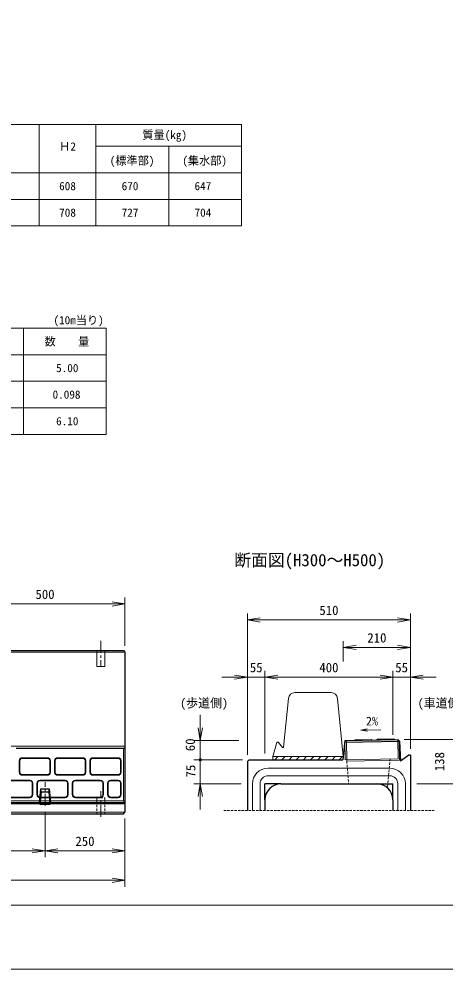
# Model space of a CAD drawing. Units: millimetres at full size, sheet at 1:20. Extents: x 0 to 8400, y 0 to 5940.
# Drawn here: x 2171 to 3504, y 0 to 2970 of the extents above; entities that cross this region are included whole.
import ezdxf
from ezdxf.enums import TextEntityAlignment as Align

# ---------------------------------------------------------------- set-up
doc = ezdxf.new("R2010")
doc.units = ezdxf.units.MM
doc.header["$LTSCALE"] = 20
doc.linetypes.add('USER1', pattern=[3, 1.875, -0.375, 0.375, -0.375])
doc.linetypes.add('USER2', pattern=[0.5625, 0.375, -0.1875])
for name, color, linetype, lineweight in [('0_2', 7, 'Continuous', 13), ('ACC(細線）', 4, 'USER2', 13), ('CEN(細線）', 5, 'USER1', 13), ('CON2(細線）', 6, 'Continuous', 13), ('CON（太線）', 1, 'Continuous', 25), ('Defpoints_5', 7, 'Continuous', 25), ('TEXT(細線）', 1, 'Continuous', 13), ('WORKLAYER', 2, 'Continuous', 25), ('寸法線', 7, 'Continuous', 9), ('構造物-寸法', 7, 'Continuous', 9)]:
    doc.layers.add(name, color=color, linetype=linetype, lineweight=lineweight)
doc.styles.add('ＭＳ ゴシック', font='')
doc.styles.get('ＭＳ ゴシック').set_extended_font_data('MS Gothic')

# ---------------------------------------------------------------- blocks, each defined once
blk = doc.blocks.new('open_arrow')
at = {"color": 0, "linetype": 'Continuous', "lineweight": -2}
blk.add_lwpolyline([(7.5, 1.25), (0, 0), (7.5, -1.25)], dxfattribs=at)
blk = doc.blocks.new('filled_dot')
at = {"color": 0, "linetype": 'Continuous', "lineweight": -2, "const_width": 1.25}
blk.add_lwpolyline([(-0.625, 0, 1), (0.625, 0, 1)], format="xyb", close=True, dxfattribs=at)

msp = doc.modelspace()

# ---------------------------------------------------------------- linework, layer by layer
at = {"layer": '0_2'}
for p, q in [((3033.5, 864.05), (3147.3, 864.05)), ((2998.4, 694.02), (3013.6, 846.04)), ((3167.2, 846.04), (3185.4, 664.05)), ((2977.92, 707.71), (2965.4, 664.05)), ((2994.83, 692.99), (2982.65, 708.63)), ((2965.4, 664.05), (2965.4, 654.05)), ((2965.4, 664.05), (3185.4, 664.05))]:
    msp.add_line(p, q, dxfattribs=at)
for centre, radius, start, end in [((3033.5, 844.05), 20, 90, 174.28941), ((3147.14, 844.05), 20, 5.71059, 90), ((2980.52, 706.97), 2.7, 37.91649, 164), ((2996.41, 694.22), 2, 217.91649, 354.28941)]:
    msp.add_arc(centre, radius, start, end, dxfattribs=at)
at = {"layer": 'ACC(細線）', "linetype": 'Continuous'}
for p, q in [((2414.78, 945.55), (2414.78, 995.55)), ((2439.78, 945.55), (2439.78, 995.55)), ((2439.78, 945.55), (2414.78, 945.55))]:
    msp.add_line(p, q, dxfattribs=at)
at = {"layer": 'ACC(細線）'}
for p, q in [((3331.55, 656.82), (3323.74, 566.31)), ((3196.16, 649.74), (3202.26, 579.05)), ((2414.78, 535.55), (2414.78, 485.55)), ((2414.78, 535.55), (2439.78, 535.55)), ((2439.78, 535.55), (2439.78, 485.55))]:
    msp.add_line(p, q, dxfattribs=at)
at = {"layer": 'CEN(細線）'}
for p, q in [((2427.28, 1025.55), (2427.28, 945.55)), ((2252.26, 510.03), (2252.26, 584.5)), ((2427.28, 475.55), (2427.28, 555.55))]:
    msp.add_line(p, q, dxfattribs=at)
at = {"layer": 'CON2(細線）'}
for p, q in [((502.28, 990.55), (2502.28, 990.55)), ((2497.27, 690.55), (2497.27, 525.31)), ((2949.89, 628.04), (3330.89, 628.04)), ((2949.89, 604.04), (3330.89, 604.04)), ((2900.89, 579.04), (2900.89, 495.32)), ((2924.89, 579.04), (2924.89, 495.32)), ((3355.89, 579.04), (3355.89, 495.32)), ((3379.89, 579.04), (3379.89, 495.32)), ((507.28, 525.31), (2497.27, 525.31)), ((2497.27, 525.31), (2502.28, 520.55)), ((502.28, 490.55), (2502.28, 490.55))]:
    msp.add_line(p, q, dxfattribs=at)
at = {"layer": 'CON2(細線）', "color": 2}
msp.add_line((2502.28, 696.55), (2126.62, 696.55), dxfattribs=at)
at = {"layer": 'CON2(細線）'}
for centre, radius, start, end in [((2949.89, 579.04), 49, 90, 180), ((3330.89, 579.04), 49, 0, 90), ((2949.89, 579.04), 25, 90, 180), ((3330.89, 579.04), 25, 0, 90)]:
    msp.add_arc(centre, radius, start, end, dxfattribs=at)
at = {"layer": 'CON（太線）'}
for p, q in [((507.28, 995.55), (2497.28, 995.55)), ((2497.28, 995.55), (2502.28, 990.55)), ((2502.28, 990.55), (2502.28, 490.55)), ((3190.4, 714.14), (3184.4, 654.05)), ((3190.4, 714.14), (3355.68, 717.29)), ((3222.39, 716.75), (3273.39, 717.72)), ((3292.39, 718.08), (3343.39, 719.06)), ((3355.68, 717.29), (3360.7, 712.29)), ((2162.28, 690.55), (2502.28, 690.55)), ((3360.7, 712.29), (3364.34, 649.8)), ((2890.39, 654.04), (2885.39, 649.04)), ((2890.39, 654.04), (3184.4, 654.05)), ((3390.39, 668.05), (3364.34, 649.8)), ((3395.39, 668.05), (3390.39, 668.05)), ((3395.39, 668.05), (3395.39, 495.32)), ((2885.39, 649.04), (2885.39, 495.32)), ((3364.13, 653.32), (3365.85, 650.86)), ((2990.39, 579.04), (3290.39, 579.04)), ((502.28, 520.55), (2502.28, 520.55)), ((2940.39, 529.04), (2940.39, 495.32)), ((3340.39, 529.04), (3340.39, 495.32)), ((507.28, 485.55), (2497.28, 485.55)), ((2497.28, 485.55), (2502.28, 490.55))]:
    msp.add_line(p, q, dxfattribs=at)
at = {"layer": 'CON（太線）', "color": 2}
msp.add_line((3189.89, 709.04), (3360.7, 712.29), dxfattribs=at)
at = {"layer": 'CON（太線）'}
for centre, start, end in [((2990.39, 529.04), 90, 180), ((3290.39, 529.04), 0, 90)]:
    msp.add_arc(centre, 50, start, end, dxfattribs=at)
at = {"layer": 'Defpoints_5'}
for p, q in [((2990.39, 579.04), (2940.39, 579.04)), ((2940.39, 529.04), (2940.39, 579.04)), ((3290.39, 579.04), (3340.39, 579.04)), ((3340.39, 529.04), (3340.39, 579.04))]:
    msp.add_line(p, q, dxfattribs=at)
at = {"layer": 'TEXT(細線）'}
for p, q in [((2867.25, 2640.37), (1121.39, 2640.37)), ((2234.11, 2323.18), (2234.11, 2640.37)), ((2411.25, 2323.18), (2411.25, 2640.37)), ((2867.25, 2323.18), (2867.25, 2640.37)), ((2867.25, 2572.27), (2411.25, 2572.27)), ((2639.25, 2323.18), (2639.25, 2572.27)), ((2867.25, 2489.24), (1121.39, 2489.24)), ((2867.25, 2406.21), (1121.39, 2406.21)), ((2867.25, 2323.18), (1121.39, 2323.18)), ((2443.92, 2003.36), (1121.39, 2003.36)), ((2185.22, 2003.36), (2185.22, 1671.24)), ((2443.92, 2003.36), (2443.92, 1671.24)), ((2443.92, 1920.33), (1121.39, 1920.33)), ((2443.92, 1837.3), (1121.39, 1837.3)), ((2443.92, 1754.27), (1121.39, 1754.27)), ((2443.92, 1671.24), (1121.39, 1671.24))]:
    msp.add_line(p, q, dxfattribs=at)
at = {"layer": 'WORKLAYER', "color": 3}
for p, q in [((2234.76, 519.1), (2239.61, 563.32)), ((2239.75, 554.06), (2236.19, 515.08)), ((2239.75, 554.06), (2239.61, 563.32)), ((2239.61, 563.32), (2264.92, 563.32)), ((2239.76, 554.06), (2264.76, 554.06)), ((2264.76, 554.06), (2264.92, 563.32)), ((2268.33, 515.08), (2264.76, 554.06)), ((2264.92, 563.32), (2269.76, 519.1)), ((2234.76, 519.1), (2269.76, 519.1)), ((2234.76, 519.1), (2236.13, 516.81)), ((2236.13, 516.81), (2236.19, 515.08)), ((2236.19, 515.08), (2268.33, 515.08)), ((2268.39, 516.81), (2268.33, 515.08)), ((2269.76, 519.1), (2268.39, 516.81))]:
    msp.add_line(p, q, dxfattribs=at)
at = {"layer": '寸法線'}
for p, q in [((3260.46, 750.65), (3240.53, 746.94)), ((3240.53, 746.94), (3302.44, 748.12)), ((3240.53, 746.94), (3260.59, 743.98))]:
    msp.add_line(p, q, dxfattribs=at)
at = {"layer": '構造物-寸法'}
for p, q in [((2502.28, 1010.55), (2502.28, 1161.45)), ((2002.28, 1141.45), (2502.28, 1141.45)), ((2885.39, 669.04), (2885.39, 1111.37)), ((3395.39, 737.29), (3395.39, 1111.37)), ((3395.39, 1091.37), (2885.39, 1091.37)), ((3185.4, 961.02), (3185.4, 1025.37)), ((3395.39, 819.55), (3395.39, 1025.37)), ((3395.39, 1005.37), (3185.4, 1005.37)), ((2885.39, 669.04), (2885.39, 932.42)), ((2940.39, 674.04), (2940.39, 932.42)), ((2940.39, 674.04), (2940.39, 932.42)), ((3340.39, 739), (3340.39, 932.42)), ((3340.39, 731.9), (3340.39, 932.42)), ((3395.39, 688.05), (3395.39, 932.42)), ((3020.39, 912.42), (2805.39, 912.42)), ((3340.39, 912.42), (2940.39, 912.42)), ((3260.39, 912.42), (3475.39, 912.42)), ((2737.98, 654.04), (2737.98, 794.14)), ((2858.96, 714.14), (2717.98, 714.14)), ((3375.68, 717.29), (3536.35, 717.29)), ((2181.53, 660.55), (2259.53, 660.55)), ((2181.53, 658.55), (2259.53, 658.55)), ((2292.03, 660.55), (2370.03, 660.55)), ((2292.03, 658.55), (2370.03, 658.55)), ((2402.53, 660.55), (2480.53, 660.55)), ((2402.53, 658.55), (2480.53, 658.55)), ((2870.39, 654.04), (2717.98, 654.04)), ((2870.39, 654.04), (2717.98, 654.04)), ((2737.98, 654.04), (2737.98, 499.04)), ((2970.7, 654.05), (2980.7, 664.05)), ((2993.15, 654.05), (2997.47, 658.37)), ((2997.47, 658.37), (3003.15, 664.05)), ((3015.6, 654.05), (3025.6, 664.05)), ((3038.05, 654.05), (3048.05, 664.05)), ((3060.5, 654.05), (3070.5, 664.05)), ((3082.95, 654.05), (3092.95, 664.05)), ((3105.4, 654.05), (3115.4, 664.05)), ((3127.85, 654.05), (3137.85, 664.05)), ((3150.3, 654.05), (3160.3, 664.05)), ((3172.75, 654.05), (3182.75, 664.05)), ((2171.53, 615.55), (2171.53, 650.55)), ((2173.53, 615.55), (2173.53, 650.55)), ((2267.53, 650.55), (2267.53, 615.55)), ((2269.53, 650.55), (2269.53, 615.55)), ((2282.03, 615.55), (2282.03, 650.55)), ((2284.03, 615.55), (2284.03, 650.55)), ((2378.03, 650.55), (2378.03, 615.55)), ((2380.03, 650.55), (2380.03, 615.55)), ((2392.53, 615.55), (2392.53, 650.55)), ((2394.53, 615.55), (2394.53, 650.55)), ((2488.53, 650.55), (2488.53, 615.55)), ((2490.53, 650.55), (2490.53, 615.55)), ((2259.53, 607.55), (2181.53, 607.55)), ((2259.53, 605.55), (2181.53, 605.55)), ((2370.03, 607.55), (2292.03, 607.55)), ((2370.03, 605.55), (2292.03, 605.55)), ((2480.53, 607.55), (2402.53, 607.55)), ((2480.53, 605.55), (2402.53, 605.55)), ((2126.28, 590.55), (2204.28, 590.55)), ((2126.28, 588.55), (2204.28, 588.55)), ((2212.28, 580.55), (2212.28, 545.55)), ((2214.28, 580.55), (2214.28, 545.55)), ((2226.78, 545.55), (2226.78, 580.55)), ((2228.78, 545.55), (2228.78, 580.55)), ((2236.78, 590.55), (2314.78, 590.55)), ((2236.78, 588.55), (2314.78, 588.55)), ((2322.78, 580.55), (2322.78, 545.55)), ((2324.78, 580.55), (2324.78, 545.55)), ((2337.28, 545.55), (2337.28, 580.55)), ((2339.28, 545.55), (2339.28, 580.55)), ((2347.28, 590.55), (2425.28, 590.55)), ((2347.28, 588.55), (2425.28, 588.55)), ((2433.28, 580.55), (2433.28, 545.55)), ((2435.28, 580.55), (2435.28, 545.55)), ((2447.78, 580.55), (2447.78, 545.55)), ((2449.78, 580.55), (2449.78, 545.55)), ((2480.53, 590.55), (2457.78, 590.55)), ((2480.53, 588.55), (2457.78, 588.55)), ((2488.53, 545.55), (2488.53, 580.55)), ((2490.53, 545.55), (2490.53, 580.55)), ((2865.39, 579.04), (2717.98, 579.04)), ((3415.39, 579.04), (3536.35, 579.04)), ((2204.28, 537.55), (2126.28, 537.55)), ((2204.28, 535.55), (2126.28, 535.55)), ((2314.78, 537.55), (2236.78, 537.55)), ((2314.78, 535.55), (2236.78, 535.55)), ((2425.28, 537.55), (2347.28, 537.55)), ((2425.28, 535.55), (2347.28, 535.55)), ((2457.78, 537.55), (2480.53, 537.55)), ((2457.78, 535.55), (2480.53, 535.55)), ((502.28, 516.65), (2502.28, 516.65)), ((2252.26, 490.03), (2252.26, 349.32)), ((2252.26, 490.03), (2252.26, 349.32)), ((2502.28, 470.55), (2502.28, 257.36)), ((2502.28, 465.55), (2502.28, 349.32)), ((752.26, 369.32), (2252.26, 369.32)), ((2252.26, 369.32), (2502.28, 369.32)), ((502.28, 277.36), (2502.28, 277.36))]:
    msp.add_line(p, q, dxfattribs=at)
at = {"layer": '構造物-寸法', "color": 4}
for p, q in [((3190.43, 714.14), (3191.57, 654.15)), ((3194.93, 714.23), (3196.16, 649.74)), ((3355.91, 717.07), (3357.04, 657.3)), ((3360.49, 712.49), (3361.63, 652.89)), ((3191.57, 654.15), (3357.04, 657.3)), ((3331.55, 656.82), (3331.63, 652.32)), ((3196.16, 649.74), (3361.63, 652.89))]:
    msp.add_line(p, q, dxfattribs=at)
at = {"layer": '構造物-寸法', "color": 1}
for p, q in [((3220.39, 714.71), (3222.39, 716.75)), ((3273.39, 717.72), (3275.39, 715.76)), ((3290.4, 716.05), (3292.39, 718.08)), ((3343.39, 719.06), (3345.39, 717.11))]:
    msp.add_line(p, q, dxfattribs=at)
at = {"layer": '構造物-寸法', "linetype": 'USER2'}
msp.add_line((2811.14, 495.32), (3469.64, 495.32), dxfattribs=at)
at = {"layer": '構造物-寸法', "color": 2}
msp.add_lwpolyline([(0, 5940), (0, 0), (8400, 0), (8400, 5940)], close=True, dxfattribs=at)
at = {"layer": '構造物-寸法'}
msp.add_lwpolyline([(200, 5740), (200, 200), (8200, 200), (8200, 5740)], close=True, dxfattribs=at)
for centre, radius, start, end in [((2181.53, 650.55), 10, 90, 180), ((2181.53, 650.55), 8, 90.00002, 180.00002), ((2259.53, 650.55), 10, 0, 90), ((2259.53, 650.55), 8, 0, 90), ((2292.03, 650.55), 10, 90, 180), ((2292.03, 650.55), 8, 90, 180), ((2370.03, 650.55), 10, 0, 90), ((2370.03, 650.55), 8, 0, 90), ((2402.53, 650.55), 10, 90, 180), ((2402.53, 650.55), 8, 90, 180), ((2480.53, 650.55), 10, 0, 90), ((2480.53, 650.55), 8, 0, 90), ((2181.53, 615.55), 10, 180, 270), ((2181.53, 615.55), 8, 180, 270), ((2259.53, 615.55), 10, 270, 0), ((2259.53, 615.55), 8, 270, 0), ((2292.03, 615.55), 10, 180, 270), ((2292.03, 615.55), 8, 180, 270), ((2370.03, 615.55), 10, 270, 0), ((2370.03, 615.55), 8, 270, 0), ((2402.53, 615.55), 10, 180, 270), ((2402.53, 615.55), 8, 180, 270), ((2480.53, 615.55), 10, 270, 0), ((2480.53, 615.55), 8, 270.00002, 0.00002), ((2204.28, 580.55), 10, 0, 90), ((2204.28, 580.55), 8, 0, 90), ((2236.78, 580.55), 10, 90, 180), ((2236.78, 580.55), 8, 90, 180), ((2314.78, 580.55), 10, 0, 90), ((2314.78, 580.55), 8, 0, 90), ((2347.28, 580.55), 10, 90, 180), ((2347.28, 580.55), 8, 90, 180), ((2425.28, 580.55), 10, 0, 90), ((2425.28, 580.55), 8, 0, 90), ((2457.78, 580.55), 10, 90, 180), ((2457.78, 580.55), 8, 90, 180), ((2480.53, 580.55), 10, 0, 90), ((2480.53, 580.55), 8, 359.99998, 89.99998), ((2204.28, 545.55), 10, 270, 0), ((2204.28, 545.55), 8, 270.00002, 0.00002), ((2236.78, 545.55), 10, 180, 270), ((2236.78, 545.55), 8, 180, 270), ((2314.78, 545.55), 10, 270, 0), ((2314.78, 545.55), 8, 270, 0), ((2347.28, 545.55), 10, 180, 270), ((2347.28, 545.55), 8, 180, 270), ((2425.28, 545.55), 10, 270, 0), ((2425.28, 545.55), 8, 270.00002, 0.00002), ((2457.78, 545.55), 10, 180, 270), ((2457.78, 545.55), 8, 180, 270), ((2480.53, 545.55), 10, 270, 0), ((2480.53, 545.55), 8, 270, 0)]:
    msp.add_arc(centre, radius, start, end, dxfattribs=at)

# ---------------------------------------------------------------- block references
for name, p, xscale, yscale, rotation in [('open_arrow', (2502.28, 1141.45), 5.33, 5.33, 180), ('open_arrow', (3395.39, 1091.37), 5.33, 5.33, 180), ('open_arrow', (3395.39, 1005.37), 5.33, 5.33, 180), ('open_arrow', (2885.39, 912.42), 5.33, 5.33, 180), ('open_arrow', (3340.39, 912.42), 5.33, 5.33, 180), ('open_arrow', (3340.39, 912.42), 5.33, 5.33, 180), ('open_arrow', (2737.98, 714.14), 5.33, 5.33, 90), ('filled_dot', (2737.98, 654.04), 4, 4, 90), ('filled_dot', (2737.98, 654.04), 4, 4, 270), ('open_arrow', (2737.98, 579.04), 5.33, 5.33, 270), ('open_arrow', (2252.26, 369.32), 5.33, 5.33, 180), ('open_arrow', (2502.28, 369.32), 5.33, 5.33, 180), ('open_arrow', (2502.28, 277.36), 5.33, 5.33, 180)]:
    msp.add_blockref(name, p, dxfattribs=dict(at, xscale=xscale, yscale=yscale, rotation=rotation))
at = {"layer": '構造物-寸法', "xscale": 5.33, "yscale": 5.33}
for p in [(2885.39, 1091.37), (3185.4, 1005.37), (2940.39, 912.42), (2940.39, 912.42), (3395.39, 912.42), (2252.26, 369.32)]:
    msp.add_blockref('open_arrow', p, dxfattribs=at)

# ---------------------------------------------------------------- texts
at = {"layer": 'TEXT(細線）', "style": 'ＭＳ ゴシック'}
for s, p in [('質量(kg)', (2626.63, 2607.64)), ('Ｈ2', (2322.68, 2571.56)), ('(標準部)', (2524.69, 2527.09)), ('(集水部)', (2751.67, 2527.09)), ('608', (2322.68, 2447.72)), ('670', (2518.21, 2447.72)), ('647', (2746.21, 2447.72)), ('708', (2322.68, 2364.69)), ('727', (2518.21, 2364.69)), ('704', (2746.21, 2364.69)), ('数    量', (2320.69, 1961.84)), ('5.00 ', (2330.6, 1878.81)), ('0.098', (2319.53, 1795.78)), ('6.10 ', (2330.6, 1712.75))]:
    msp.add_text(s, height=25.66, dxfattribs=at).set_placement(p, align=Align.MIDDLE_CENTER)
msp.add_text('(10m当り)', height=25.66, dxfattribs=at).set_placement((2435.96, 2007.9), align=Align.BOTTOM_RIGHT)
at = {"layer": '寸法線', "style": 'ＭＳ ゴシック'}
msp.add_text('断面図(H300～H500)', height=38.49, dxfattribs=at).set_placement((2844.49, 1247.68), align=Align.BOTTOM_LEFT)
msp.add_text('2%', height=27.49, dxfattribs=at).set_placement((3275.07, 753.1), align=Align.BOTTOM_CENTER)
at = {"layer": '構造物-寸法', "style": 'ＭＳ ゴシック'}
for s, p in [('500', (2252.28, 1171.45)), ('510', (3140.39, 1121.37)), ('210', (3290.4, 1035.37)), ('55', (2912.89, 942.42)), ('400', (3140.39, 942.42)), ('55', (3367.89, 942.42)), ('250', (2377.27, 399.32))]:
    msp.add_text(s, height=29.33, dxfattribs=at).set_placement(p, align=Align.MIDDLE_CENTER)
for s, p in [('(歩道側)', (2674.84, 809.31)), ('(車道側)', (3418.07, 809.31))]:
    msp.add_text(s, height=27.49, dxfattribs=at).set_placement(p, align=Align.BOTTOM_LEFT)
for s, p in [('60', (2706.54, 700.88)), ('138', (3486.35, 648.17)), ('75', (2707.98, 618.67))]:
    msp.add_text(s, height=29.33, rotation=90, dxfattribs=at).set_placement(p, align=Align.MIDDLE_CENTER)

doc.saveas('drawing.dxf')
